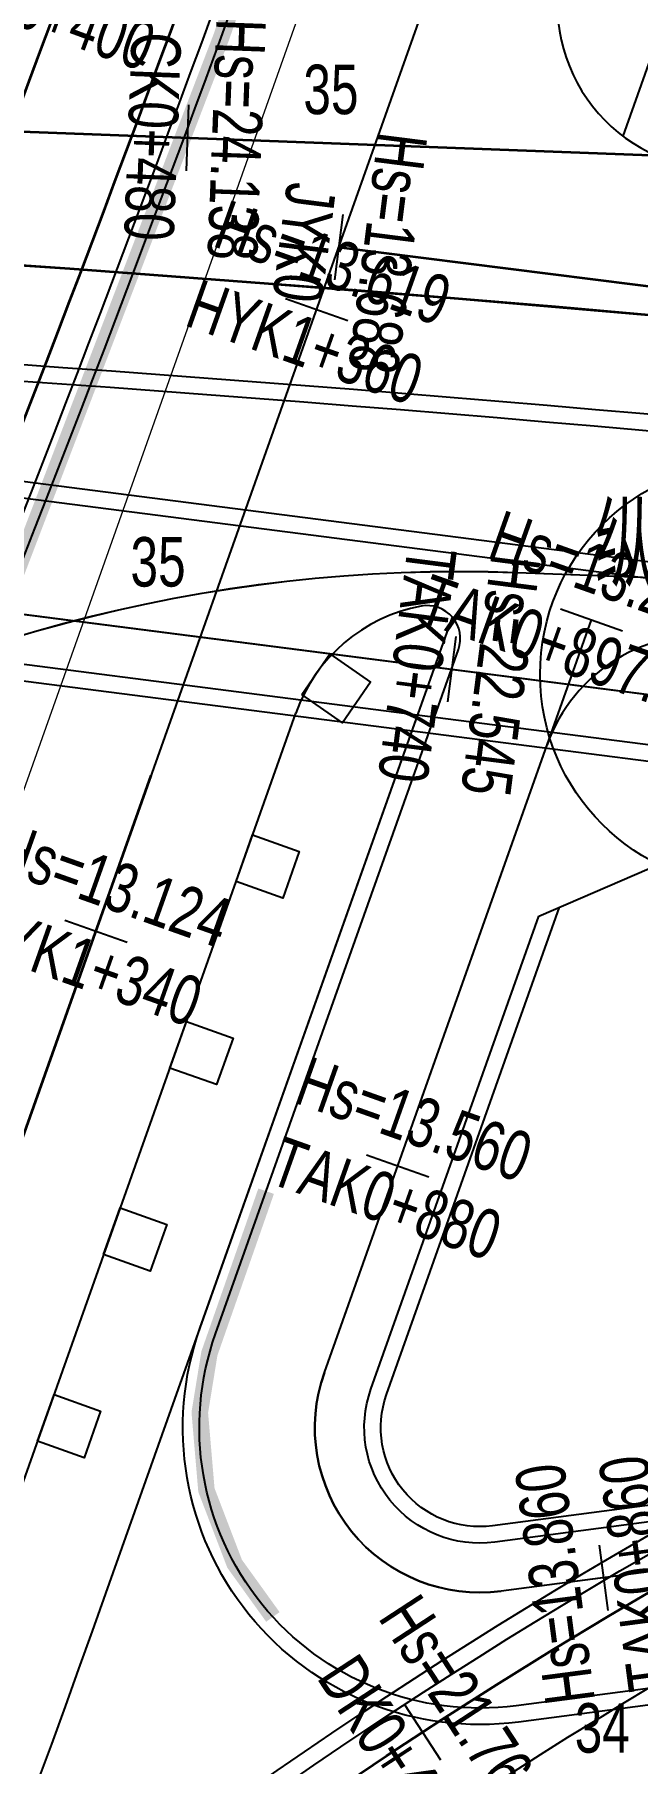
# Model space of a CAD drawing. Extents: x 0 to 558779, y 0 to 2762081.
# Drawn here: x 519902 to 519920.3, y 2757570.6 to 2757623 of the extents above; entities that cross this region are included whole.
import ezdxf
from ezdxf.enums import TextEntityAlignment as Align

# ---------------------------------------------------------------- set-up
doc = ezdxf.new("R2010")
doc.units = 0
doc.header["$LTSCALE"] = 20
doc.linetypes.add('CENTER', pattern=[2, 1.25, -0.25, 0.25, -0.25])
doc.linetypes.add('HIDDEN', pattern=[0.375, 0.25, -0.125])
for name, color, linetype in [('B-标线', 8, 'Continuous'), ('DL-中心线', 10, 'Continuous'), ('DL-人行道边线', 1, 'Continuous'), ('DL-挡墙范围', 2, 'HIDDEN'), ('DL-树池', 110, 'Continuous'), ('DL-非机动车道边线', 6, 'Continuous'), ('L-洛秀互通匝道边线', 140, 'Continuous'), ('L-辅路绿化带', 3, 'Continuous'), ('QL-桥跨数值', 6, 'Continuous'), ('RD-红线', 230, 'Continuous'), ('XW_B', 7, 'Continuous'), ('XW_C', 7, 'Continuous'), ('XW_D', 7, 'Continuous'), ('XW_HY-海江大道右辅路', 7, 'Continuous'), ('XW_JY-江城大道右辅路', 7, 'Continuous'), ('XW_L', 7, 'Continuous'), ('XW_TA', 7, 'Continuous'), ('XW_红树林', 7, 'Continuous'), ('YD-G2', 96, 'Continuous'), ('桩号-B', 7, 'Continuous'), ('桩号-C', 7, 'Continuous'), ('桩号-D', 7, 'Continuous'), ('桩号-HY-海江大道右辅路', 7, 'Continuous'), ('桩号-JY-江城大道右辅路', 7, 'Continuous'), ('桩号-红树林', 7, 'Continuous'), ('设计高-C', 7, 'Continuous'), ('设计高-D', 7, 'Continuous'), ('设计高-HY-海江大道右辅路', 7, 'Continuous'), ('设计高-JY-江城大道右辅路', 7, 'Continuous'), ('设计高-地面高-C', 7, 'Continuous'), ('设计高-地面高-D', 7, 'Continuous'), ('设计高-地面高-HY-海江大道右辅路', 7, 'Continuous'), ('设计高-地面高-JY-江城大道右辅路', 7, 'Continuous'), ('设计高-地面高-红树林', 7, 'Continuous'), ('设计高-红树林', 7, 'Continuous')]:
    doc.layers.add(name, color=color, linetype=linetype)
doc.layers.add('偏心', color=4, linetype='Continuous', plot=False)
doc.styles.get("Standard").update_dxf_attribs({"font": 'fsdb_e.shx', "width": 0.7, "bigfont": 'hzdx.shx'})

# ---------------------------------------------------------------- blocks, each defined once
blk = doc.blocks.new('shuchi02')
at = {"layer": 'DL-树池', "color": 3}
blk.add_lwpolyline([(-0.75, 0), (0.75, 0), (0.75, -1.5), (-0.75, -1.5)], close=True, dxfattribs=at)

msp = doc.modelspace()

# ---------------------------------------------------------------- linework, layer by layer
at = {"layer": 'B-标线', "lineweight": 35, "flags": 128}
for points in [[(519860.7566485584, 2757530.995236532, 0.0434382827488778), (519909.9122014295, 2757644.363115183, -0.0210821950738556), (519939.5820597885, 2757722.133353791, 0.054969024401623), (519981.8948120178, 2757860.488835324, -0.0251421008642026), (519996.0672290034, 2757919.102699965)], [(519857.6779090053, 2757532.659977581, 0.0434382827488476), (519906.5924237154, 2757645.471752151, -0.0210821950738416), (519936.367441066, 2757723.517632111, 0.0549690244016316), (519978.4558074881, 2757861.139410333, -0.0251421008642374)], [(519863.8353881118, 2757529.330495483, 0.0434382827489078), (519913.2319791437, 2757643.254478215, -0.0210821950738697), (519942.796678511, 2757720.749075471, 0.0460083429799406), (519980.5089303465, 2757836.614403626, 0.0460083429799406)]]:
    msp.add_lwpolyline(points, format="xyb", dxfattribs=at)
at = {"layer": 'B-标线', "lineweight": 35, "ltscale": 5, "flags": 128}
msp.add_lwpolyline([(519867.7176153545, 2757617.806345132, -0.0225047773809039), (519961.8705134512, 2757610.04543168, 0.022504777379082), (520056.0234115529, 2757602.284518227), (520291.4428330265, 2757593.513221578, 0.0321222913534788), (520394.0908348774, 2757596.283496706, -0.0258673849487167), (520466.4146780838, 2757599.140385897), (520710.9212917081, 2757596.14688484)], format="xyb", dxfattribs=at)
at = {"layer": 'DL-中心线', "linetype": 'CENTER', "lineweight": 35, "ltscale": 5, "flags": 128}
for points in [[(519363.5273810544, 2756865.284840869, -0.064030503402998), (519480.7438330442, 2757085.351303598, -0.0528812578532705), (519557.500512398, 2757172.344059772), (519677.8405108926, 2757282.703608969, 0.0308214522595387), (519737.6746401221, 2757344.779759813, -0.0161285652514949), (519785.3897440073, 2757397.284793174, 0.1076188396310951), (519897.596453659, 2757578.066884262), (519932.4024111663, 2757676.128120687, -0.014927610241384), (519945.3856673033, 2757709.510518174, -0.0002025462990661), (519945.5768338203, 2757709.961183763, -0.0004050926147512), (519945.9686640429, 2757710.88178269, -0.0004050926147512), (519946.3740963722, 2757711.830071774, -0.0004050926147512), (519946.7944188536, 2757712.808797103, -0.0004050926147512), (519947.2311442526, 2757713.821188436, -0.0004050926147512), (519947.686069386, 2757714.871087425, -0.0004050926147512), (519948.1613562953, 2757715.963123151, -0.0004050926147512), (519948.6596459816, 2757717.102958214, -0.0004050926147512), (519949.1842222628, 2757718.297643504, -0.0004050926147512), (519949.7392557495, 2757719.556146756, -0.0004050926147512), (519950.3301817989, 2757720.890171871, -0.0004050926147512), (519950.9643151758, 2757722.315492191, -0.0004050926147512), (519951.6519127407, 2757723.854257048, -0.0004050926147512), (519952.4081629463, 2757725.539312657, -0.0003825874672265), (519953.2071173521, 2757727.312032407, -0.0003375771733171), (519954.0086242454, 2757729.083599602, -0.0002925668807754), (519954.812363202, 2757730.854155293, -0.0002475565894192), (519955.6180143396, 2757732.623841743, -0.0002025462990661), (519956.4252582435, 2757734.392802249, -0.0001575360095337), (519957.2337758892, 2757736.161180966, -0.0001125257206395), (519958.0432485664, 2757737.929122741, -6.75154322014e-05), (519958.8533578, 2757739.696772934, -2.25051440367e-05), (519959.6637852725, 2757741.46427725, 3.75085734058e-05), (519960.4741773861, 2757743.231797777, 0.0001125257206395), (519961.2840390799, 2757744.999561384, 0.0001875428691398), (519962.092839715, 2757746.767810673, 0.0002625600197509), (519962.9000482163, 2757748.536787295, 0.0003375771733171), (519963.7051328552, 2757750.306731459, 0.0004125943306828), (519964.5075610355, 2757752.077881469, 0.0004876114926923), (519965.3067990823, 2757753.850473227, 0.0005626286601899), (519966.1023120331, 2757755.624739765, 0.0006376458340199999), (519966.8935634353, 2757757.400910749, 0.0006751544235736), (519967.6407163718, 2757759.090019372, 0.0006751544235736), (519968.3183375526, 2757760.633203135, 0.0006751544235736), (519968.9416841033, 2757762.063273513, 0.0006751544235736), (519969.5210670467, 2757763.402351994, 0.0006751544235736), (519970.0638452667, 2757764.66618888, 0.0006751544235736), (519970.5754909472, 2757765.866468536, 0.0006751544235736), (519971.0602060335, 2757767.012141817, 0.0006751544235736), (519971.5213014188, 2757768.110244803, 0.0006751544235736), (519971.9614417999, 2757769.166426937, 0.0006751544235736), (519972.3828101779, 2757770.185305487, 0.0006751544235736), (519972.7872220786, 2757771.17071141, 0.0006751544235736), (519973.1762070972, 2757772.125864697, 0.0006751544235736), (519973.5510685241, 2757773.053502465, 0.0003375771733171), (519973.7335594746, 2757773.507750349, 0.0402701393381121), (519990.8888914162, 2757828.802765517, 0.0003375771733171), (519990.9955604457, 2757829.280537225, 0.0006751544235736), (519991.2115886461, 2757830.257453155, 0.0006751544235736), (519991.4315477879, 2757831.265046884, 0.0006751544235736), (519991.6559127095, 2757832.306312556, 0.0006751544235736), (519991.8852450037, 2757833.384770488, 0.0006751544235736), (519992.1202163605, 2757834.50460651, 0.0006751544235736), (519992.3616405946, 2757835.670862682, 0.0006751544235736), (519992.6105186456, 2757836.889704632, 0.0006751544235736), (519992.8681035971, 2757838.168806874, 0.0006751544235736), (519993.1359977572, 2757839.517926806, 0.0006751544235736), (519993.4163034783, 2757840.949794285, 0.0006751544235736), (519993.7118691313, 2757842.481559003, 0.0006751544235736), (519994.0267155826, 2757844.137293977, 0.0006751544235736), (519994.3668369115, 2757845.95268455, 0.0006376458340199999), (519994.7198828032, 2757847.864809218, 0.0005626286601899), (519995.0683375546, 2757849.777775994, 0.0004876114926923), (519995.4127734097, 2757851.691470573, 0.0004125943306828), (519995.7537632859, 2757853.605782262, 0.0003375771733171), (519996.0918806682, 2757855.52060347, 0.0002625600197509), (519996.4276995067, 2757857.43582919, 0.0001875428691398), (519996.7617941197, 2757859.351356482, 0.0001125257206395), (519997.0947390985, 2757861.267083962, 3.75085734058e-05), (519997.4271092152, 2757863.182911275, -2.25051440367e-05), (519997.7594410066, 2757865.098745238, -6.75154322014e-05), (519998.0921177207, 2757867.014519332, -0.0001125257206395), (519998.4254842479, 2757868.930173501, -0.0001575360095337), (519998.7598854133, 2757870.845647314, -0.0002025462990661), (519999.0956659447, 2757872.760879787, -0.0002475565894192), (519999.4331704387, 2757874.675809187, -0.0002925668807754), (519999.7727433264, 2757876.59037285, -0.0003375771733171), (520000.114728839, 2757878.504506997, -0.0003825874672265), (520000.4594709718, 2757880.418146545, -0.0004050926147512), (520000.7897985009, 2757882.235345077, -0.0004050926147512), (520001.093919315, 2757883.893083966, -0.0004050926147512), (520001.3779037707, 2757885.427038328, -0.0004050926147512), (520001.6458331448, 2757886.861273473, -0.0004050926147512), (520001.9006052216, 2757888.212933118, -0.0004050926147512), (520002.144363771, 2757889.49474238, -0.0004050926147512), (520002.3787464868, 2757890.716454837, -0.0004050926147512), (520002.6050371561, 2757891.885741888, -0.0004050926147512), (520002.8242637008, 2757893.008766592, -0.0004050926147512), (520003.0372638996, 2757894.090568884, -0.0004050926147512), (520003.2447309214, 2757895.135332826, -0.0004050926147512), (520003.4472457609, 2757896.146577258, -0.0004050926147512), (520003.6453009023, 2757897.127295091, -0.0002025462990661), (520003.7427902162, 2757897.607024123, -0.0205644065657804), (520015.5661450022, 2757945.502989494), (520034.389390304, 2758010.197369377, -0.0139814833324028), (520060.0633140378, 2758090.043763413), (520086.942384357, 2758166.257196263, 0.0147938106765208), (520122.9792987017, 2758278.960564577, -0.0147938106759421), (520159.0162130429, 2758391.663932884), (520173.5261706288, 2758432.805745641)], [(519647.6745717161, 2757568.166041617, -0.0011574079242256), (519648.227547545, 2757567.534791465, -0.0023148189493666), (519649.3487141022, 2757566.236801732, -0.0023148189493666), (519650.4919624993, 2757564.888200945, -0.0023148189493666), (519651.6597747704, 2757563.484473603, -0.0023148189493666), (519652.8550919154, 2757562.020315297, -0.0023148189493666), (519654.0814374023, 2757560.489424526, -0.0023148189493666), (519655.3430866064, 2757558.884217938, -0.0023148189493666), (519656.6453048849, 2757557.195431423, -0.0023148189493666), (519657.9946915353, 2757555.411545543, -0.0023148189493666), (519659.3996933663, 2757553.517930215, -0.0023148189493666), (519660.8714025193, 2757551.495520035, -0.0023148189493666), (519662.4248575936, 2757549.318660491, -0.0023148189493666), (519664.0812994762, 2757546.951385259, -0.0023148189493666), (519665.8724064789, 2757544.340448674, -0.0021862174748025), (519667.7331889879, 2757541.574851317, -0.0019290147383579), (519669.5711479079, 2757538.794030758, -0.0016718122571332), (519671.3890339765, 2757536.000044372, -0.0014146099970989), (519673.1896396439, 2757533.194888283, -0.0011574079242256), (519674.9757925243, 2757530.380505733, -0.0009002060044837), (519676.7503491183, 2757527.558795617, -0.000643004203844), (519678.5161887593, 2757524.731621173, -0.0003858024882772), (519680.2762077453, 2757521.900818804, -0.0001286008237542), (519682.0333136074, 2757519.068206963, 0.0002893518599271), (519683.7910264721, 2757516.235971932, 0.0008680557735882), (519685.5552899335, 2757513.407814527, 0.00144676026867), (519687.3326261748, 2757510.587857807, 0.0020254657327883), (519689.129500028, 2757507.780315357, 0.0026041725535611), (519690.952288991, 2757504.989535725, 0.0031828811186105), (519692.8072516929, 2757502.220045822, 0.0037615918155628), (519694.7004943133, 2757499.476592927, 0.0043403050320503), (519696.6379344901, 2757496.764184862, 0.0049190211557119), (519698.6252622761, 2757494.088127905, 0.0052083804288723), (519700.5641122967, 2757491.585005109, 0.0052083804288723), (519702.3806164139, 2757489.338260306, 0.0052083804288723), (519704.1049828604, 2757487.294173003, 0.0052083804288723), (519705.7572432091, 2757485.416428367, 0.0052083804288723), (519707.3514080776, 2757483.679106822, 0.0052083804288723), (519708.8976738551, 2757482.062935391, 0.0052083804288723), (519710.4036915977, 2757480.553117224, 0.0052083804288723), (519711.8753426892, 2757479.137995681, 0.0052083804288723), (519713.3172366093, 2757477.808191164, 0.0052083804288723), (519714.7330432791, 2757476.556020888, 0.0052083804288723), (519716.1257223873, 2757475.375095793, 0.0052083804288723), (519717.4976861039, 2757474.260032648, 0.0052083804288723), (519718.8509173166, 2757473.20624344, 0.0026041725535612), (519719.5210325606, 2757472.701070724, 0.2794341890542941), (519802.0833912611, 2757464.769133073, 0.0051398478917646), (519803.5696577113, 2757465.504572254, 0.008689911709733), (519806.1039781636, 2757466.847289192, 0.008689911709733), (519808.6660010595, 2757468.320938609, 0.008689911709733), (519811.2568498991, 2757469.933533752, 0.008689911709733), (519813.8781909904, 2757471.694395165, 0.008689911709733), (519816.5323910221, 2757473.614504457, 0.008689911709733), (519819.222734046, 2757475.706986669, 0.008689911709733), (519821.953727476, 2757477.987783443, 0.008689911709733), (519824.731545702, 2757480.476618202, 0.008689911709733), (519827.5646944215, 2757483.198425058, 0.008689911709733), (519830.4650448557, 2757486.185547098, 0.008689911709733), (519833.4495218603, 2757489.481281311, 0.008689911709733), (519836.5430276002, 2757493.145942628, 0.0083045890511641), (519839.6363442149, 2757497.073931083, 0.0075339510171137), (519842.6037294189, 2757501.09795057, 0.0067633219310222), (519845.4548751993, 2757505.205193287, 0.0059927008775365), (519848.2003398336, 2757509.383856539, 0.0052220869413419), (519850.8514123964, 2757513.623066955, 0.0044514792071574), (519853.419990789, 2757517.912792378, 0.0036808767597316), (519855.9184722089, 2757522.243743617, 0.0029102786838381), (519858.3596547393, 2757526.607268018, 0.0021396840642714), (519860.7566485584, 2757530.995236532, 0.0434382827488778), (519909.9122014295, 2757644.363115183, -0.0210821950738556), (519939.5820597885, 2757722.133353791, 0.054969024401623), (519981.8948120178, 2757860.488835324, -0.0251421008642026), (519996.0672290034, 2757919.102699965), (520034.6498859133, 2758049.578887823, -0.0128878505157745), (520058.477191901, 2758123.129921214)], [(519426.9146450599, 2757632.56340059, 0.0177543984594408), (519533.4038394017, 2757631.684383075, -0.0161243157737869), (519597.8835335538, 2757631.362297478), (520355.3539131061, 2757603.140337878)], [(519867.7176153545, 2757617.806345132, -0.0225047773809039), (519961.8705134512, 2757610.04543168, 0.022504777379082), (520056.0234115529, 2757602.284518227), (520291.4428330265, 2757593.513221578, 0.0321222913534788), (520394.0908348774, 2757596.283496706, -0.0258673849487167), (520466.4146780838, 2757599.140385897), (520710.9212917081, 2757596.14688484)], [(519911.253359993, 2757616.543433014), (519975.9630890099, 2757608.381167298, 0.0220618322544836), (520046.2932048212, 2757602.646630376), (520289.4666039942, 2757593.586434714, 0.0273255705095944), (520365.9095449571, 2757594.916416254, -0.027325570512216), (520442.3524859337, 2757596.246397795), (520701.5360419313, 2757586.589693)], [(519589.0964423984, 2757220.908812026), (519651.1629177161, 2757274.28356109, 0.0436643678793454), (519736.3970131028, 2757361.60983472, -0.0190617421846284), (519779.3164699589, 2757410.140193105, 0.035899111355208), (519834.1198505413, 2757476.477748863, 0.000231481485616), (519834.4441192797, 2757476.933659307, 0.0004629629960393), (519835.1055654903, 2757477.866376251, 0.0004629629960393), (519835.7855962701, 2757478.829073442, 0.0004629629960393), (519836.4860980666, 2757479.824658718, 0.0004629629960393), (519837.2092911793, 2757480.856549862, 0.0004629629960393), (519837.9578184413, 2757481.928809533, 0.0004629629960393), (519838.7348666568, 2757483.046329934, 0.0004629629960393), (519839.5443369083, 2757484.215091641, 0.0004629629960393), (519840.391090141, 2757485.44253662, 0.0004629629960393), (519841.2813131652, 2757486.738123826, 0.0004629629960393), (519842.2230861618, 2757488.114190172, 0.0004629629960393), (519843.2273064695, 2757489.587351209, 0.0004629629960393), (519844.3092871984, 2757491.180923552, 0.0004629629960393), (519845.4917528628, 2757492.929461552, 0.0004372428262181), (519846.733298884, 2757494.772511693, 0.0003858024882772), (519847.971809432, 2757496.617603086, 0.000334362152378), (519849.2076611878, 2757498.464476473, 0.0002829218182484), (519850.4412319378, 2757500.312874233, 0.000231481485616), (519851.6729004133, 2757502.162540154, 0.0001800411542087), (519852.9030461304, 2757504.013219193, 0.0001286008237542), (519854.1320492316, 2757505.864657249, 7.71604939803e-05), (519855.3602903289, 2757507.716600923, 2.57201646147e-05), (519856.5881503461, 2757509.568797289, -9.645061758299998e-05), (519857.8161850258, 2757511.420877839, -0.0002893518599271), (519859.0456483535, 2757513.272010189, -0.0004822531238053), (519860.2779667794, 2757515.121242832, -0.0006751544235736), (519861.5145623469, 2757516.967617659, -0.0008680557735882), (519862.7568504567, 2757518.810166679, -0.001060957188205), (519864.0062375932, 2757520.647908764, -0.0012538586817802), (519865.2641190006, 2757522.479846431, -0.00144676026867), (519866.5318762966, 2757524.304962662, -0.0016396619632305), (519867.8108750096, 2757526.122217787, -0.0017361128553735), (519869.0374001317, 2757527.840132127, -0.0017361128553735), (519870.1675033521, 2757529.399942362, -0.0017361128553735), (519871.2235444212, 2757530.836405817, -0.0017361128553735), (519872.2205450526, 2757532.172996379, -0.0017361128553735), (519873.1691621435, 2757533.426455444, -0.0017361128553735), (519874.0772725562, 2757534.609223128, -0.0017361128553735), (519874.9508878346, 2757535.730844638, -0.0017361128553735), (519875.794715478, 2757536.798835167, -0.0017361128553735), (519876.6125204968, 2757537.81923824, -0.0017361128553735), (519877.4073677309, 2757538.797000766, -0.0017361128553735), (519878.1817896908, 2757539.736233381, -0.0017361128553735), (519878.937906096, 2757540.640396275, -0.0017361128553735), (519879.6775110675, 2757541.512435031, -0.0008680557735881), (519880.0416097193, 2757541.937213122, -0.0997454693955493), (519929.9138493138, 2757580.770707313, -0.0034722361763718), (519931.923241025, 2757581.755764444, -0.0069445560792568), (519936.0711083996, 2757583.682785178, -0.0069445560792568), (519940.4002198263, 2757585.54960473, -0.0069445560792568), (519944.9232167293, 2757587.352731506, -0.0069445560792568), (519949.6551022512, 2757589.08840282, -0.0069445560792568), (519954.6138812503, 2757590.752524567, -0.0069445560792568), (519959.8214370899, 2757592.340591642, -0.0069445560792568), (519965.3047617979, 2757593.847580738, -0.0069445560792568), (519971.0977307002, 2757595.267802267, -0.0069445560792568), (519977.2437481769, 2757596.594689607, -0.0069445560792568), (519983.7998514208, 2757597.820488021, -0.0069445560792568), (519990.8433924658, 2757598.935774325, -0.0069445560792568), (519998.4836042764, 2757599.928671506, -0.0069445560792568), (520006.8832785442, 2757600.783464437, -0.0065587360186369), (520015.7473331144, 2757601.444032078, -0.0057871016401356), (520024.6250508126, 2757601.885557872, -0.0050154741528497), (520033.5102844193, 2757602.135194393, -0.004243852637884), (520042.3986595084, 2757602.220256562, -0.0034722361763719), (520051.2873241529, 2757602.168147561, -0.0027006238494708), (520060.1746963354, 2757602.006308207, -0.0019290147383579), (520069.0602102159, 2757601.762185905, -0.0011574079242256), (520077.9440619966, 2757601.463219276, -0.0003858024882772), (520086.8269557802, 2757601.136834562)]]:
    msp.add_lwpolyline(points, format="xyb", dxfattribs=at)
at = {"layer": 'DL-人行道边线'}
msp.add_line((519917.3176153548, 2757596.258969161), (519926.5444869476, 2757600.251747575), dxfattribs=at)
at = {"layer": 'DL-人行道边线', "flags": 128}
for points in [[(519919.8735621635, 2757619.902687999), (519938.9991926047, 2757673.786652205, -0.0037235899156875), (519942.0154383314, 2757682.087892973)], [(519831.0884832114, 2757439.905998023, 0.0765023442155366), (519904.1932350973, 2757575.725415779), (519914.699262423, 2757605.324774718)]]:
    msp.add_lwpolyline(points, format="xyb", dxfattribs=at)
at = {"layer": 'DL-挡墙范围', "ltscale": 10, "const_width": 0.5}
for points in [[(519890.25873109, 2757579.770103139), (519900.4740681719, 2757604.05839747), (519907.6907080142, 2757622.901741993), (519910.9650102132, 2757632.350495621)], [(519909.2570078502, 2757575.017614785), (519908.0971837855, 2757576.628907374), (519907.2417834035, 2757578.863077222), (519907.0408763142, 2757581.212499252), (519907.3320387765, 2757583.006032612), (519909.0520937502, 2757587.924234327)]]:
    msp.add_lwpolyline(points, dxfattribs=at)
at = {"layer": 'DL-非机动车道边线', "flags": 128}
msp.add_lwpolyline([(519828.1335951683, 2757441.800902836, 0.0766359190109851), (519900.8948443782, 2757576.896150021), (519909.9524637126, 2757602.414808739)], format="xyb", dxfattribs=at)
at = {"layer": 'DL-非机动车道边线'}
for centre, radius, start, end in [((519914.6644504542, 2757600.742331252), 5, 100.4581376645545, 160.4581376652234), ((519913.9383821507, 2757604.675882423), 1, 340.4581376685691, 100.4581376655537), ((519922.2818383955, 2757599.781499775), 4.999999999888769, 82.81087170001481, 160.4581376639867)]:
    msp.add_arc(centre, radius, start, end, dxfattribs=at)
at = {"layer": 'L-洛秀互通匝道边线', "flags": 128}
for points in [[(519856.3587544298, 2757533.374002525, 0.043438510238944), (519905.1696618374, 2757645.946882281, -0.021082195074247), (519934.9897473273, 2757724.110894248, 0.0549690244017581), (519976.9819484034, 2757861.418228194, -0.0251421008644555)], [(519856.7985438164, 2757533.136125878, 0.0434384873648884), (519905.6439157965, 2757645.788505571, -0.0210821950731856), (519935.4489785735, 2757723.913140202, 0.0549690244015069), (519977.4732347648, 2757861.325288907, -0.0251421008641164)], [(519864.7147530321, 2757528.854346692, 0.0434380808979069), (519914.1804870624, 2757642.937724796, -0.0210821950745318), (519943.7151410035, 2757720.353567379, 0.0354440826576562), (519974.7174903329, 2757809.1915655, 0.0354440826576562)], [(519865.1545425885, 2757528.616470359, 0.0434380585015005), (519914.6547410215, 2757642.779348086, -0.0210821950734606), (519944.1743722497, 2757720.155813334, 0.03544408265723401), (519975.2000491556, 2757809.060657201, 0.03544408265723401)], [(519800.6416462802, 2757442.321385311, 0.0377040980872159), (519875.314395539, 2757578.199832435, 0.0262276942423804), (519902.3452786143, 2757646.934532099, -0.0209051399799973), (519931.9721828905, 2757724.689285935, -0.0001215270765718), (519932.1646959861, 2757725.136994986, -0.000243053617827), (519932.5588620671, 2757726.051825527, -0.0002430553646236), (519932.9661380735, 2757726.994559662, -0.000243055402182), (519933.3877816252, 2757727.967949859, -0.0002430553855344), (519933.8252738944, 2757728.975241125, -0.0002430552828455), (519934.2803749233, 2757730.020292755, -0.0002430553764324), (519934.7552034139, 2757731.107754499, -0.0002430552538313), (519935.2523485414, 2757732.243313524, -0.000243055283199), (519935.7750310813, 2757733.434050443, -0.0002430552011082), (519936.3273433585, 2757734.688969687, -0.000243055126121), (519936.9146210436, 2757736.01982164, -0.0002430550105375), (519937.544047911, 2757737.442440392, -0.0002430549399855), (519938.2257016143, 2757738.97905795, -0.0002430547590702), (519938.9745119057, 2757740.662639238, -0.0002295520059456), (519939.764708065, 2757742.434752946, -0.0002025463026248), (519940.5566353593, 2757744.206630539, -0.0001755401322745), (519941.3501009676, 2757745.978352455, -0.0001485339646322), (519942.1449137286, 2757747.750003249, -0.0001215277389136), (519942.9408825039, 2757749.521667909, -9.45216407215e-05)], [(519801.0791571506, 2757442.076936067, 0.0376957777746457), (519875.7694748764, 2757577.992702532, 0.0262276942429506), (519902.8195423966, 2757646.776184808, -0.0209051399808975), (519932.4315662589, 2757724.491885528, -0.0001215270550446), (519932.6239832288, 2757724.939371029, -0.0002430533730748), (519933.0179565993, 2757725.853754301, -0.000243055320145), (519933.42503979, 2757726.796042121, -0.0002430553703413), (519933.8464900882, 2757727.768986178, -0.0002430553782532), (519934.2837886653, 2757728.775831484, -0.0002430552829392), (519934.7386955623, 2757729.820437328, -0.000243055330963), (519935.2133294805, 2757730.907453458, -0.0002430552387661), (519935.7102795925, 2757732.042567036, -0.0002430552432318), (519936.2327666719, 2757733.232858671, -0.0002430551425603), (519936.7848830386, 2757734.487332783, -0.0002430550807032), (519937.3719643577, 2757735.817739742, -0.0002430550222686), (519938.0011943932, 2757737.23991362, -0.0002430548486128), (519938.6826507829, 2757738.776086382, -0.000243054650184), (519939.4312632485, 2757740.459222889, -0.0002295519580226), (519940.2212722571, 2757742.230916889, -0.0002025463088771), (519941.0130342565, 2757744.002424646, -0.0001755401136708), (519941.806356367, 2757745.773826148, -0.0001485339272665), (519942.6010475311, 2757747.545205898, -0.0001215277985157), (519943.3969166983, 2757749.316648853, -9.45216079468e-05)], [(519833.3541092503, 2757615.087584999), (519840.4295039352, 2757614.823939861, -0.0226304432175936), (519894.8908104254, 2757610.320760286), (519915.5857482299, 2757607.662476975)], [(519833.3354910454, 2757614.587931757), (519840.4108857302, 2757614.324286619, -0.0226304432175896), (519894.8271083575, 2757609.824834842), (519915.522046162, 2757607.16655153)], [(519867.5873021793, 2757614.308771905, -0.0225047773809014), (519961.4263572823, 2757606.573728164, 0.0086924502170881), (519997.8327646492, 2757602.557936818, 0.0086924502170881)], [(519867.6059183472, 2757614.808425223, -0.0225047773809101), (519961.4898081637, 2757607.06968581, 0.0086924502036275), (519997.8789366856, 2757603.055800396, 0.0086924502036275)], [(519833.2051636111, 2757611.090359061), (519840.2805582958, 2757610.826713923, -0.0226304432175858), (519894.3811938823, 2757606.35335673), (519915.0761316868, 2757603.695073419)], [(519833.1493089964, 2757609.591399334), (519840.2247036812, 2757609.327754196, -0.0226304432175829), (519894.1900876786, 2757604.865580397), (519914.8850254831, 2757602.207297085)], [(519833.1306907914, 2757609.091746092), (519840.2060854762, 2757608.828100954, -0.0226304432176032), (519894.1263856108, 2757604.369654952), (519914.8213234153, 2757601.711371641)], [(519915.5857482299, 2757607.662476975), (519966.262743248, 2757601.152971539, -0.8785128309616855), (519966.2949662115, 2757578.344586441), (519916.7004109452, 2757571.831626015, -0.5601608476124542), (519907.0469796166, 2757583.765468001), (519914.6992624228, 2757605.324774718)], [(519915.5220461619, 2757607.16655153), (519966.1990411801, 2757600.657046094, -0.8785128309759462), (519966.2298631452, 2757578.840329914), (519916.6353078789, 2757572.327369488, -0.5601608476074496), (519907.5181782908, 2757583.598220252), (519914.8807794991, 2757604.341386926)], [(519915.0761316868, 2757603.695073419), (519965.7531267048, 2757597.185567982, -0.8785128309153812), (519965.7741416809, 2757582.310534223), (519928.0648314966, 2757577.358392932)], [(519914.8850254832, 2757602.207297085), (519965.5620205011, 2757595.697791649, -0.8785128309821896), (519965.5788324821, 2757583.797764642), (519940.7588525889, 2757580.538303074)], [(519878.9044254758, 2757542.915380795, -0.0997454693955075), (519929.2442213033, 2757582.112943629, -0.0034722361764423), (519931.2723412022, 2757583.107182004, -0.0069445560791784), (519935.4580651371, 2757585.051791372, -0.006944556079415999), (519939.8254420215, 2757586.935112029, -0.0069445560791981), (519944.3871487872, 2757588.753670892, -0.0069445560792579), (519949.1581588979, 2757590.503693357, -0.0069445560791984), (519954.1564472714, 2757592.181074235, -0.0069445560792512), (519959.4038671131, 2757593.781298175, -0.0069445560793412), (519964.9273801377, 2757595.299332466, -0.0069445560791768), (519970.7608312824, 2757596.729478969, -0.0069445560792447), (519976.9475945871, 2757598.065163358, -0.0069445560792939), (519983.5446771444, 2757599.298624039, -0.0069445560792922), (519990.629401473, 2757600.420431812, -0.0065261443970355), (519997.8474083595, 2757601.364603754)], [(519928.0648314966, 2757577.358392932), (519916.1795864148, 2757575.797573797, -0.5601608476676779), (519910.81656901, 2757582.427486012), (519917.5698563046, 2757601.453990365)], [(519914.8213234153, 2757601.711371641), (519965.4983184332, 2757595.201866205, -0.8785128310125234), (519965.5137294158, 2757584.293508115), (519941.1894929952, 2757581.099149613)], [(519879.2834868903, 2757542.589324903, -0.0997454693955458), (519929.4674306402, 2757581.665531524, -0.0034722361765512), (519931.4893078099, 2757582.656709484, -0.0069445560792765), (519935.6624128912, 2757584.595455973, -0.0069445560792471), (519940.0170346231, 2757586.473276262, -0.0069445560792686), (519944.5658381013, 2757588.286691096, -0.0069445560791843), (519949.3238066824, 2757590.031929845, -0.0069445560792344), (519954.3089252643, 2757591.704891013, -0.006944556079286999), (519959.5430571054, 2757593.301062664, -0.0069445560793087), (519965.0531740244, 2757594.815415223, -0.0069445560792462), (519970.8731310884, 2757596.242253401, -0.0069445560792336), (519977.0463124504, 2757597.575005441, -0.0069445560792422), (519983.6297352366, 2757598.805912033, -0.0069445560792569), (519990.7007318039, 2757599.925545983, -0.0065261436102712), (519997.9057834639, 2757600.868023111)], [(519881.9369175687, 2757540.30693457, -0.0997454693961899), (519931.0298963326, 2757578.533646954, -0.0034722361765323), (519933.008075408, 2757579.503402492, -0.006944556078943002), (519937.0928514063, 2757581.401110085, -0.0069445560794596), (519941.3581831688, 2757583.240426038, -0.0069445560788712), (519945.8166636772, 2757585.017832674, -0.0069445560792257), (519950.4833415934, 2757586.729585407, -0.0069445560792522), (519955.3762716863, 2757588.371608604, -0.0069445560793305), (519960.5173875835, 2757589.939414241, -0.0069445560791768), (519965.9337318377, 2757591.427994679, -0.0069445560791269), (519971.6592304271, 2757592.83167459, -0.0069445560792353), (519977.7373383057, 2757594.143900186, -0.0069445560792487), (519984.2251428426, 2757595.356928156, -0.0069445560791978), (519991.2000452804, 2757596.461345346, -0.0065261320908742), (519998.3144115982, 2757597.391958982, -0.0065261320908742)], [(519927.3086757589, 2757579.276263757), (519915.9191741495, 2757577.780547687, -0.5601608476554453), (519912.7013637067, 2757581.758495017), (519917.9444568041, 2757596.530224589)], [(519927.8695222978, 2757578.84562335), (519915.9842772158, 2757577.284804215, -0.5601608476614583), (519912.2301650326, 2757581.925742766), (519917.3176153548, 2757596.258969161)], [(519884.9694081077, 2757537.698486539, -0.0997454693956888), (519932.8155706929, 2757574.954349944, -0.0034722361763519), (519934.7438069226, 2757575.899621685, -0.0069445560793791), (519938.7276292039, 2757577.750425006, -0.0069445560793041), (519942.8909236471, 2757579.545739769, -0.006944556079080999), (519947.2461778118, 2757581.281994169, -0.0069445560791704), (519951.8085234482, 2757582.955477161, -0.0069445560792825), (519956.5960951588, 2757584.562142671, -0.0069445560793585), (519961.6309069896, 2757586.097529999, -0.0069445560791828), (519966.940082326, 2757587.556656578, -0.0069445560791939), (519972.5576281771, 2757588.93386989, -0.006944556079260001), (519978.5270803997, 2757590.222636688, -0.0069445560792332), (519984.9056066178, 2757591.415231942, -0.0069445560792771), (519991.7706867687, 2757592.502258546, -0.0065261327285364), (519998.7814113962, 2757593.419313607, -0.0065261327285364)], [(519885.3484694331, 2757537.372430544, -0.0997454693957799), (519933.0387799911, 2757574.50693782, -0.0034722361766026), (519934.9607733757, 2757575.449149091, -0.0069445560792372), (519938.9319764715, 2757577.29408939, -0.0069445560794017), (519943.0825162096, 2757579.083903986, -0.006944556078944), (519947.4248670824, 2757580.815014358, -0.0069445560790777), (519951.9741711842, 2757582.483713631, -0.0069445560793245), (519956.7485730975, 2757584.08595943, -0.0069445560792723), (519961.7700969207, 2757585.61729447, -0.0069445560792191), (519967.065876143, 2757587.072739318, -0.0069445560791874), (519972.6699279029, 2757588.446644303, -0.006944556079271999), (519978.6257981696, 2757589.732478752, -0.0069445560792084), (519984.9906645993, 2757590.922519916, -0.0069445560792483), (519991.8420169663, 2757592.007372697, -0.0065261320908344), (519998.8397865458, 2757592.922732968, -0.0065261320908344)]]:
    msp.add_lwpolyline(points, format="xyb", dxfattribs=at)
at = {"layer": 'L-辅路绿化带', "lineweight": 0, "flags": 128}
msp.add_lwpolyline([(519782.8768002557, 2757399.721002053, 0.107618839631137), (519894.2980629396, 2757579.237618503), (519929.1040204471, 2757677.298854928, -0.0149276102412199)], format="xyb", dxfattribs=at)
at = {"layer": 'L-辅路绿化带'}
msp.add_arc((519922.8826000247, 2757623.895893622), 5, 160.4581376646561, 262.8108717006766, dxfattribs=at)
at = {"layer": 'RD-红线'}
msp.add_lwpolyline([(519807.7922513674, 2757459.09174491), (519808.5161163288, 2757460.204291533, 0.0330110867033652), (519872.6070060998, 2757579.470499461, -0.3041216892248836), (519916.6612188854, 2757606.676343312), (520064.3363123197, 2757601.174239688)], format="xyb", dxfattribs=at)
at = {"layer": 'XW_B', "color": 2}
msp.add_arc((519234.1003095549, 2757870.049926497), 712.5, 331.584234730065, 341.5333013792258, dxfattribs=at)
msp.add_arc((519234.1003095549, 2757870.049926497), 712.5, 331.584234730065, 341.5333013792258, dxfattribs=at)
at = {"layer": 'XW_C', "color": 4}
msp.add_line((519597.8835335538, 2757631.362297478), (520355.3539131061, 2757603.140337878), dxfattribs=at)
msp.add_line((519597.8835335538, 2757631.362297478), (520355.3539131061, 2757603.140337878), dxfattribs=at)
at = {"layer": 'XW_D', "color": 2}
msp.add_arc((520001.3408371027, 2757437.598833624), 160, 116.5141408779765, 139.2987554219301, dxfattribs=at)
msp.add_arc((520001.3408371027, 2757437.598833624), 160, 116.5141408779765, 139.2987554219301, dxfattribs=at)
at = {"layer": 'XW_HY-海江大道右辅路', "color": 4}
msp.add_line((519897.596453659, 2757578.066884262), (519932.4024111663, 2757676.128120687), dxfattribs=at)
msp.add_line((519897.596453659, 2757578.066884262), (519932.4024111663, 2757676.128120687), dxfattribs=at)
at = {"layer": 'XW_JY-江城大道右辅路', "color": 4}
msp.add_line((519911.253359993, 2757616.543433014), (519975.9630890099, 2757608.381167298), dxfattribs=at)
msp.add_line((519911.253359993, 2757616.543433014), (519975.9630890099, 2757608.381167298), dxfattribs=at)
at = {"layer": 'XW_L', "color": 2}
msp.add_arc((519828.6236627843, 2756568.534377112), 1050, 82.7094065389702, 87.86625112078713, dxfattribs=at)
msp.add_arc((519828.6236627843, 2756568.534377112), 1050, 82.7094065389702, 87.86625112078713, dxfattribs=at)
at = {"layer": 'XW_TA', "color": 4}
for p, q in [((519894.3811938823, 2757606.35335673), (519965.7531267049, 2757597.185567982)), ((519894.3811938823, 2757606.35335673), (519965.7531267049, 2757597.185567982)), ((519910.81656901, 2757582.427486012), (519918.9156942618, 2757605.245712919)), ((519910.81656901, 2757582.427486012), (519918.9156942618, 2757605.245712919)), ((519965.774141681, 2757582.310534224), (519916.1795864148, 2757575.797573797)), ((519965.774141681, 2757582.310534224), (519916.1795864148, 2757575.797573797))]:
    msp.add_line(p, q, dxfattribs=at)
at = {"layer": 'XW_TA', "color": 2}
msp.add_arc((519915.5285557518, 2757580.755008524), 5, 160.4581376653878, 277.4815040877696, dxfattribs=at)
msp.add_arc((519915.5285557518, 2757580.755008524), 5, 160.4581376653878, 277.4815040877696, dxfattribs=at)
at = {"layer": 'XW_红树林', "color": 4}
for p, q in [((519894.3811938823, 2757606.35335673), (519965.7531267049, 2757597.185567982)), ((519910.81656901, 2757582.427486012), (519918.9156942618, 2757605.245712919)), ((519965.774141681, 2757582.310534224), (519916.1795864148, 2757575.797573797))]:
    msp.add_line(p, q, dxfattribs=at)
at = {"layer": 'XW_红树林', "color": 2}
msp.add_arc((519915.5285557518, 2757580.755008524), 5, 160.4581376653878, 277.4815040877696, dxfattribs=at)
at = {"layer": 'YD-G2'}
msp.add_lwpolyline([(520082.4855832735, 2757572.031800078), (519961.8017023935, 2757576.528753229, 0.2946260079038757), (519887.2084915819, 2757532.240823178, -0.028546675218175), (519827.2166897992, 2757427.229825688), (519825.3620216725, 2757427.349092743), (519807.7916607718, 2757459.096378529), (519808.5155302688, 2757460.2089222, 0.0330110867033652), (519872.6069062679, 2757579.47486884, -0.3041216892248836), (519916.6612299668, 2757606.680533087), (520064.3363009687, 2757601.177827416), (520083.2253155907, 2757574.824995697, 0.0003578757981664), (520082.4855832735, 2757572.031800078)], format="xyb", close=True, dxfattribs=at)
at = {"layer": '偏心'}
msp.add_circle((519923.7734778225, 2757603.586107576), 6.416554964636486, dxfattribs=at)
at = {"layer": '设计高-地面高-C'}
msp.add_line((519906.6996470665, 2757620.8570683), (519906.6251823949, 2757618.858455028), dxfattribs=at)
at = {"layer": '设计高-地面高-D'}
msp.add_line((519913.2487598904, 2757572.360793882), (519914.3430714085, 2757570.686732264), dxfattribs=at)
at = {"layer": '设计高-地面高-HY-海江大道右辅路'}
for p, q in [((519909.6408414906, 2757614.989949738), (519911.5256361872, 2757614.320958743)), ((519902.950931541, 2757596.142002772), (519904.8357262377, 2757595.473011776))]:
    msp.add_line(p, q, dxfattribs=at)
at = {"layer": '设计高-地面高-JY-江城大道右辅路'}
msp.add_line((519911.3785049735, 2757617.535571479), (519911.1282150125, 2757615.551294549), dxfattribs=at)
at = {"layer": '设计高-地面高-红树林'}
for p, q in [((519917.9732969135, 2757605.580208416), (519919.8580916101, 2757604.911217422)), ((519914.8064243358, 2757604.737933634), (519914.5516160642, 2757602.754231856)), ((519912.0982942356, 2757589.028156187), (519913.9830889323, 2757588.359165191)), ((519919.4216728631, 2757575.214751738), (519919.161260598, 2757577.19772563))]:
    msp.add_line(p, q, dxfattribs=at)

# ---------------------------------------------------------------- block references
at = {"layer": 'DL-树池'}
for p, rotation in [((519910.5591801343, 2757603.596583448), 55.19044921733782), ((519908.3911581997, 2757598.016034506), 70.45813766536943), ((519906.3841852147, 2757592.361650416), 70.45813766536943), ((519904.3772122299, 2757586.707266326), 70.45813766536943), ((519902.370239245, 2757581.052882236), 70.45813766536943)]:
    msp.add_blockref('shuchi02', p, dxfattribs=dict(at, rotation=rotation))

# ---------------------------------------------------------------- texts
at = {"layer": 'QL-桥跨数值', "lineweight": 35, "width": 0.75}
for s, p in [('35', (519911.0171684927, 2757620.123556317)), ('35', (519911.0171684927, 2757620.123556317)), ('35', (519905.7756087927, 2757605.802823659)), ('34', (519919.244452258, 2757570.452988204))]:
    msp.add_text(s, height=1.5, dxfattribs=at).set_placement(p, align=Align.BOTTOM_CENTER)
at = {"layer": '偏心', "width": 0.75}
msp.add_text('纵向偏心0.3', height=2.5, dxfattribs=at).set_placement((519924.3217757557, 2757607.492238882), align=Align.MIDDLE_CENTER)
at = {"layer": '桩号-B', "width": 0.75}
msp.add_text('BK0+400', height=1.5, rotation=339.8513230250062, dxfattribs=at).set_placement((519902.8933610431, 2757624.342388393), align=Align.TOP_CENTER)
at = {"layer": '桩号-C', "width": 0.75}
msp.add_text('CK0+480', height=1.5, rotation=267.8662511206456, dxfattribs=at).set_placement((519906.3626227397, 2757619.868931365), align=Align.TOP_CENTER)
at = {"layer": '桩号-D', "width": 0.75}
msp.add_text('DK0+480', height=1.5, rotation=303.1721041131626, dxfattribs=at).set_placement((519913.5448064065, 2757571.359616345), align=Align.TOP_CENTER)
at = {"layer": '桩号-HY-海江大道右辅路', "width": 0.75}
for s, p in [('HYK1+360', (519910.4828901895, 2757614.372735036)), ('HYK1+340', (519903.79298024, 2757595.524788069))]:
    msp.add_text(s, height=1.5, rotation=340.4581376445412, dxfattribs=at).set_placement(p, align=Align.TOP_CENTER)
at = {"layer": '桩号-JY-江城大道右辅路', "width": 0.75}
msp.add_text('JYK0', height=1.5, rotation=262.810871702656, dxfattribs=at).set_placement((519910.9557184535, 2757616.580976507), align=Align.TOP_CENTER)
at = {"layer": '桩号-红树林', "width": 0.75}
for s, rotation, p in [('TAK0+740', 262.6803871275564, (519914.3814649333, 2757603.784303986)), ('TAK0+897.564', 340.4581376445412, (519918.8153456124, 2757604.962993715)), ('TAK0+880', 340.4581376445412, (519912.9403429346, 2757588.410941484)), ('TAK0+860', 97.48150409415469, (519919.5889128142, 2757576.245300523))]:
    msp.add_text(s, height=1.5, rotation=rotation, dxfattribs=at).set_placement(p, align=Align.TOP_CENTER)
at = {"layer": '设计高-C', "width": 0.75}
msp.add_text('Hs=24.138', height=1.5, rotation=267.8662511206456, dxfattribs=at).set_placement((519906.9622067215, 2757619.846591963), align=Align.BOTTOM_CENTER)
at = {"layer": '设计高-D', "width": 0.75}
msp.add_text('Hs=21.762', height=1.5, rotation=303.1721041131626, dxfattribs=at).set_placement((519914.0470248921, 2757571.687909801), align=Align.BOTTOM_CENTER)
at = {"layer": '设计高-HY-海江大道右辅路', "width": 0.75}
for s, p in [('Hs=13.619', (519910.6835874882, 2757614.938173445)), ('Hs=13.124', (519903.9936775386, 2757596.090226479))]:
    msp.add_text(s, height=1.5, rotation=340.4581376445412, dxfattribs=at).set_placement(p, align=Align.BOTTOM_CENTER)
at = {"layer": '设计高-JY-江城大道右辅路', "width": 0.75}
msp.add_text('Hs=13.688', height=1.5, rotation=262.810871702656, dxfattribs=at).set_placement((519911.5510015326, 2757616.505889519), align=Align.BOTTOM_CENTER)
at = {"layer": '设计高-红树林', "width": 0.75}
for s, rotation, p in [('Hs=13.297', 340.4581376445412, (519919.0160429111, 2757605.528432124)), ('Hs=22.545', 262.6803871275564, (519914.9765754667, 2757603.707861505)), ('Hs=13.560', 340.4581376445412, (519913.1410402333, 2757588.976379894)), ('Hs=13.860', 97.48150409415469, (519918.9940206469, 2757576.167176844))]:
    msp.add_text(s, height=1.5, rotation=rotation, dxfattribs=at).set_placement(p, align=Align.BOTTOM_CENTER)

doc.saveas('drawing.dxf')
